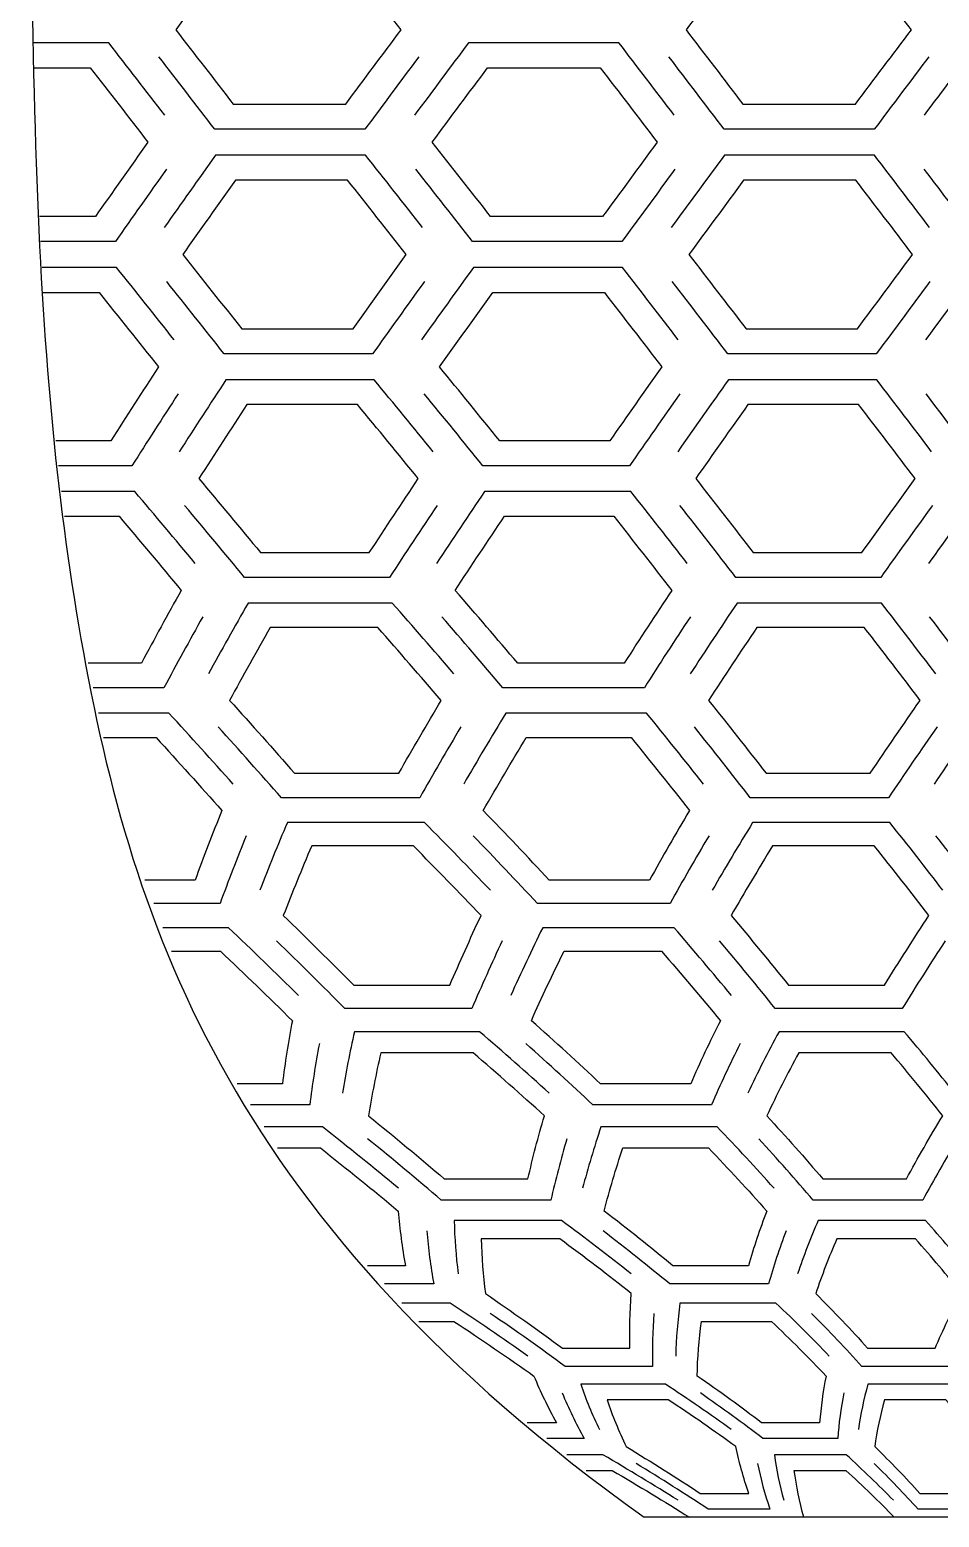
# Model space of a CAD drawing. Extents: x -15.8 to 22.7, y 5.7 to 11.5.
# Drawn here: x 14.211 to 16.046, y 5.681 to 8.679 of the extents above; entities that cross this region are included whole.
import ezdxf

# ---------------------------------------------------------------- set-up
doc = ezdxf.new("R2010")
doc.units = 0
doc.layers.add('DEFAULT', color=7, linetype='CONTINUOUS')

msp = doc.modelspace()

# ---------------------------------------------------------------- linework, layer by layer
at = {"layer": 'DEFAULT'}
msp.add_lwpolyline([(17.1036, 5.6805), (15.4509, 5.6805)], dxfattribs=at)
for points, knots in [([(14.2114, 9.8123), (14.2114, 8.6318), (14.2114, 8.0416), (14.3147, 7.4513), (14.418, 6.8611), (14.6245, 6.2708), (15.4509, 5.6805)], [0, 0, 0, 0, 1, 1, 1, 2, 2, 2, 2]), ([(14.5059, 8.6787), (14.5429, 8.7288), (14.58, 8.7788), (14.6171, 8.8289), (14.693, 8.8289), (14.7689, 8.8289), (14.8448, 8.8289), (14.8834, 8.7788), (14.9219, 8.7288), (14.9604, 8.6787), (14.9232, 8.6287), (14.886, 8.5786), (14.8488, 8.5286), (14.7732, 8.5286), (14.6975, 8.5286), (14.6219, 8.5286), (14.5833, 8.5786), (14.5446, 8.6287), (14.5059, 8.6787)], [0, 0, 0, 0, 1, 1, 1, 2, 2, 2, 3, 3, 3, 4, 4, 4, 5, 5, 5, 6, 6, 6, 6]), ([(15.5353, 8.6787), (15.5728, 8.7288), (15.6104, 8.7788), (15.648, 8.8289), (15.7239, 8.8289), (15.7998, 8.8289), (15.8756, 8.8289), (15.9138, 8.7788), (15.9518, 8.7288), (15.9898, 8.6787), (15.9521, 8.6287), (15.9144, 8.5786), (15.8768, 8.5286), (15.8011, 8.5286), (15.7255, 8.5286), (15.6498, 8.5286), (15.6117, 8.5786), (15.5735, 8.6287), (15.5353, 8.6787)], [0, 0, 0, 0, 1, 1, 1, 2, 2, 2, 3, 3, 3, 4, 4, 4, 5, 5, 5, 6, 6, 6, 6]), ([(14.4837, 8.5065), (14.4461, 8.5552), (14.4084, 8.6038), (14.3707, 8.6525), (14.3201, 8.6525), (14.2695, 8.6525), (14.219, 8.6525)], [0, 0, 0, 0, 1, 1, 1, 2, 2, 2, 2]), ([(15.2481, 8.6525), (15.1975, 8.6525), (15.147, 8.6525), (15.0964, 8.6525), (15.0601, 8.6038), (15.0239, 8.5552), (14.9877, 8.5065)], [0, 0, 0, 0, 1, 1, 1, 2, 2, 2, 2]), ([(15.5114, 8.5065), (15.4743, 8.5552), (15.4371, 8.6038), (15.3998, 8.6525), (15.3493, 8.6525), (15.2987, 8.6525), (15.2481, 8.6525)], [0, 0, 0, 0, 1, 1, 1, 2, 2, 2, 2]), ([(16.2773, 8.6525), (16.2267, 8.6525), (16.1761, 8.6525), (16.1255, 8.6525), (16.0888, 8.6038), (16.0521, 8.5552), (16.0154, 8.5065)], [0, 0, 0, 0, 1, 1, 1, 2, 2, 2, 2]), ([(14.9961, 8.6243), (14.9599, 8.5756), (14.9237, 8.5269), (14.8876, 8.4782), (14.7866, 8.4782), (14.6856, 8.4782), (14.5846, 8.4782), (14.5471, 8.5269), (14.5095, 8.5756), (14.4718, 8.6243)], [0, 0, 0, 0, 1, 1, 1, 2, 2, 2, 3, 3, 3, 3]), ([(16.025, 8.6243), (15.9883, 8.5756), (15.9516, 8.5269), (15.915, 8.4782), (15.814, 8.4782), (15.7131, 8.4782), (15.6121, 8.4782), (15.575, 8.5269), (15.5378, 8.5756), (15.5007, 8.6243)], [0, 0, 0, 0, 1, 1, 1, 2, 2, 2, 3, 3, 3, 3]), ([(14.22, 8.6022), (14.2578, 8.6022), (14.2957, 8.6022), (14.3335, 8.6022), (14.3723, 8.5521), (14.411, 8.5021), (14.4497, 8.452)], [0, 0, 0, 0, 1, 1, 1, 2, 2, 2, 2]), ([(15.0233, 8.452), (15.0605, 8.5021), (15.0977, 8.5521), (15.1351, 8.6022), (15.1729, 8.6022), (15.2107, 8.6022), (15.2486, 8.6022)], [0, 0, 0, 0, 1, 1, 1, 2, 2, 2, 2]), ([(15.2486, 8.6022), (15.2865, 8.6022), (15.3243, 8.6022), (15.3622, 8.6022), (15.4004, 8.5521), (15.4387, 8.5021), (15.4769, 8.452)], [0, 0, 0, 0, 1, 1, 1, 2, 2, 2, 2]), ([(14.4497, 8.452), (14.4142, 8.402), (14.3789, 8.3521), (14.3438, 8.3021), (14.3061, 8.3021), (14.2684, 8.3021), (14.2308, 8.3021)], [0, 0, 0, 0, 1, 1, 1, 2, 2, 2, 2]), ([(15.0039, 8.28), (14.9657, 8.3286), (14.9273, 8.3773), (14.8888, 8.4259), (14.788, 8.4259), (14.6871, 8.4259), (14.5862, 8.4259), (14.5516, 8.3773), (14.5171, 8.3286), (14.4827, 8.28)], [0, 0, 0, 0, 1, 1, 1, 2, 2, 2, 3, 3, 3, 3]), ([(15.254, 8.3021), (15.2164, 8.3021), (15.1787, 8.3021), (15.1411, 8.3021), (15.102, 8.3521), (15.0627, 8.402), (15.0233, 8.452)], [0, 0, 0, 0, 1, 1, 1, 2, 2, 2, 2]), ([(15.4769, 8.452), (15.4401, 8.402), (15.4035, 8.3521), (15.367, 8.3021), (15.3293, 8.3021), (15.2917, 8.3021), (15.254, 8.3021)], [0, 0, 0, 0, 1, 1, 1, 2, 2, 2, 2]), ([(16.0265, 8.28), (15.9896, 8.3286), (15.9525, 8.3773), (15.9153, 8.4259), (15.8145, 8.4259), (15.7136, 8.4259), (15.6127, 8.4259), (15.5768, 8.3773), (15.541, 8.3286), (15.5053, 8.28)], [0, 0, 0, 0, 1, 1, 1, 2, 2, 2, 3, 3, 3, 3]), ([(14.4871, 8.3976), (14.4526, 8.349), (14.4183, 8.3004), (14.3841, 8.2518), (14.3339, 8.2518), (14.2837, 8.2518), (14.2334, 8.2518)], [0, 0, 0, 0, 1, 1, 1, 2, 2, 2, 2]), ([(15.2553, 8.2518), (15.2051, 8.2518), (15.1549, 8.2518), (15.1047, 8.2518), (15.0667, 8.3004), (15.0285, 8.349), (14.9901, 8.3976)], [0, 0, 0, 0, 1, 1, 1, 2, 2, 2, 2]), ([(15.5129, 8.3976), (15.4771, 8.349), (15.4415, 8.3004), (15.406, 8.2518), (15.3558, 8.2518), (15.3056, 8.2518), (15.2553, 8.2518)], [0, 0, 0, 0, 1, 1, 1, 2, 2, 2, 2]), ([(16.2773, 8.2518), (16.227, 8.2518), (16.1768, 8.2518), (16.1266, 8.2518), (16.0898, 8.3004), (16.0529, 8.349), (16.0159, 8.3976)], [0, 0, 0, 0, 1, 1, 1, 2, 2, 2, 2]), ([(14.52, 8.2256), (14.5553, 8.2756), (14.5907, 8.3256), (14.6263, 8.3756), (14.7018, 8.3756), (14.7772, 8.3756), (14.8527, 8.3756), (14.8922, 8.3256), (14.9316, 8.2756), (14.9709, 8.2256), (14.935, 8.1756), (14.8993, 8.1257), (14.8636, 8.0757), (14.7888, 8.0757), (14.7139, 8.0757), (14.6391, 8.0757), (14.5995, 8.1257), (14.5598, 8.1756), (14.52, 8.2256)], [0, 0, 0, 0, 1, 1, 1, 2, 2, 2, 3, 3, 3, 4, 4, 4, 5, 5, 5, 6, 6, 6, 6]), ([(15.5412, 8.2256), (15.5778, 8.2756), (15.6146, 8.3256), (15.6515, 8.3756), (15.7269, 8.3756), (15.8024, 8.3756), (15.8778, 8.3756), (15.9161, 8.3256), (15.9542, 8.2756), (15.9921, 8.2256), (15.9549, 8.1756), (15.9178, 8.1257), (15.8809, 8.0757), (15.8061, 8.0757), (15.7312, 8.0757), (15.6563, 8.0757), (15.6181, 8.1257), (15.5797, 8.1756), (15.5412, 8.2256)], [0, 0, 0, 0, 1, 1, 1, 2, 2, 2, 3, 3, 3, 4, 4, 4, 5, 5, 5, 6, 6, 6, 6]), ([(14.5029, 8.0536), (14.4643, 8.1022), (14.4256, 8.1509), (14.3867, 8.1995), (14.3365, 8.1995), (14.2863, 8.1995), (14.2362, 8.1995)], [0, 0, 0, 0, 1, 1, 1, 2, 2, 2, 2]), ([(15.2567, 8.1995), (15.2066, 8.1995), (15.1564, 8.1995), (15.1063, 8.1995), (15.0712, 8.1509), (15.0363, 8.1022), (15.0015, 8.0536)], [0, 0, 0, 0, 1, 1, 1, 2, 2, 2, 2]), ([(15.5196, 8.0536), (15.4823, 8.1022), (15.4448, 8.1509), (15.4072, 8.1995), (15.357, 8.1995), (15.3069, 8.1995), (15.2567, 8.1995)], [0, 0, 0, 0, 1, 1, 1, 2, 2, 2, 2]), ([(16.2773, 8.1995), (16.2271, 8.1995), (16.177, 8.1995), (16.1268, 8.1995), (16.0905, 8.1509), (16.0543, 8.1022), (16.0182, 8.0536)], [0, 0, 0, 0, 1, 1, 1, 2, 2, 2, 2]), ([(15.0074, 8.1713), (14.9725, 8.1226), (14.9377, 8.074), (14.9031, 8.0254), (14.8033, 8.0254), (14.7034, 8.0254), (14.6036, 8.0254), (14.5651, 8.074), (14.5265, 8.1226), (14.4877, 8.1713)], [0, 0, 0, 0, 1, 1, 1, 2, 2, 2, 3, 3, 3, 3]), ([(16.0272, 8.1713), (15.991, 8.1226), (15.955, 8.074), (15.9191, 8.0254), (15.8192, 8.0254), (15.7194, 8.0254), (15.6195, 8.0254), (15.5823, 8.074), (15.545, 8.1226), (15.5075, 8.1713)], [0, 0, 0, 0, 1, 1, 1, 2, 2, 2, 3, 3, 3, 3]), ([(14.2388, 8.1492), (14.2764, 8.1492), (14.3139, 8.1492), (14.3514, 8.1492), (14.3914, 8.0992), (14.4312, 8.0492), (14.4709, 7.9992)], [0, 0, 0, 0, 1, 1, 1, 2, 2, 2, 2]), ([(15.0378, 7.9992), (15.0736, 8.0492), (15.1095, 8.0992), (15.1455, 8.1492), (15.183, 8.1492), (15.2206, 8.1492), (15.258, 8.1492)], [0, 0, 0, 0, 1, 1, 1, 2, 2, 2, 2]), ([(15.258, 8.1492), (15.2956, 8.1492), (15.3331, 8.1492), (15.3706, 8.1492), (15.4092, 8.0992), (15.4478, 8.0492), (15.4862, 7.9992)], [0, 0, 0, 0, 1, 1, 1, 2, 2, 2, 2]), ([(14.4709, 7.9992), (14.4386, 7.9495), (14.4067, 7.8998), (14.375, 7.8501), (14.338, 7.8501), (14.3009, 7.8501), (14.2639, 7.8501)], [0, 0, 0, 0, 1, 1, 1, 2, 2, 2, 2]), ([(15.2706, 7.8501), (15.2335, 7.8501), (15.1965, 7.8501), (15.1594, 7.8501), (15.1192, 7.8998), (15.0787, 7.9495), (15.0378, 7.9992)], [0, 0, 0, 0, 1, 1, 1, 2, 2, 2, 2]), ([(15.4862, 7.9992), (15.451, 7.9495), (15.4162, 7.8998), (15.3817, 7.8501), (15.3447, 7.8501), (15.3076, 7.8501), (15.2706, 7.8501)], [0, 0, 0, 0, 1, 1, 1, 2, 2, 2, 2]), ([(15.0253, 7.8281), (14.9859, 7.8765), (14.9461, 7.9249), (14.9061, 7.9732), (14.8064, 7.9732), (14.7068, 7.9732), (14.6072, 7.9732), (14.5755, 7.9249), (14.5441, 7.8765), (14.5129, 7.8281)], [0, 0, 0, 0, 1, 1, 1, 2, 2, 2, 3, 3, 3, 3]), ([(16.0307, 7.8281), (15.9941, 7.8765), (15.9571, 7.9249), (15.9198, 7.9732), (15.8202, 7.9732), (15.7206, 7.9732), (15.6209, 7.9732), (15.5864, 7.9249), (15.5522, 7.8765), (15.5184, 7.8281)], [0, 0, 0, 0, 1, 1, 1, 2, 2, 2, 3, 3, 3, 3]), ([(14.5109, 7.9451), (14.4795, 7.8968), (14.4484, 7.8484), (14.4176, 7.8), (14.3683, 7.8), (14.319, 7.8), (14.2696, 7.8)], [0, 0, 0, 0, 1, 1, 1, 2, 2, 2, 2]), ([(14.5525, 7.774), (14.5845, 7.8238), (14.6167, 7.8735), (14.6493, 7.9232), (14.7237, 7.9232), (14.7981, 7.9232), (14.8725, 7.9232), (14.9137, 7.8735), (14.9545, 7.8238), (14.9951, 7.774), (14.9619, 7.7243), (14.929, 7.6746), (14.8964, 7.6249), (14.8232, 7.6249), (14.7501, 7.6249), (14.6769, 7.6249), (14.6358, 7.6746), (14.5943, 7.7243), (14.5525, 7.774)], [0, 0, 0, 0, 1, 1, 1, 2, 2, 2, 3, 3, 3, 4, 4, 4, 5, 5, 5, 6, 6, 6, 6]), ([(15.2735, 7.8), (15.2241, 7.8), (15.1748, 7.8), (15.1255, 7.8), (15.0863, 7.8484), (15.0469, 7.8968), (15.0072, 7.9451)], [0, 0, 0, 0, 1, 1, 1, 2, 2, 2, 2]), ([(15.523, 7.9451), (15.4889, 7.8968), (15.455, 7.8484), (15.4214, 7.8), (15.3721, 7.8), (15.3228, 7.8), (15.2735, 7.8)], [0, 0, 0, 0, 1, 1, 1, 2, 2, 2, 2]), ([(15.5548, 7.774), (15.5896, 7.8238), (15.6248, 7.8735), (15.6602, 7.9232), (15.7346, 7.9232), (15.809, 7.9232), (15.8834, 7.9232), (15.9217, 7.8735), (15.9597, 7.8238), (15.9974, 7.774), (15.9613, 7.7243), (15.9256, 7.6746), (15.8901, 7.6249), (15.8169, 7.6249), (15.7438, 7.6249), (15.6707, 7.6249), (15.6324, 7.6746), (15.5938, 7.7243), (15.5548, 7.774)], [0, 0, 0, 0, 1, 1, 1, 2, 2, 2, 3, 3, 3, 4, 4, 4, 5, 5, 5, 6, 6, 6, 6]), ([(16.2773, 7.8), (16.2279, 7.8), (16.1786, 7.8), (16.1293, 7.8), (16.0929, 7.8484), (16.0563, 7.8968), (16.0194, 7.9451)], [0, 0, 0, 0, 1, 1, 1, 2, 2, 2, 2]), ([(14.5452, 7.6029), (14.5048, 7.6513), (14.4642, 7.6997), (14.4232, 7.748), (14.374, 7.748), (14.3248, 7.748), (14.2756, 7.748)], [0, 0, 0, 0, 1, 1, 1, 2, 2, 2, 2]), ([(15.2764, 7.748), (15.2273, 7.748), (15.1781, 7.748), (15.1289, 7.748), (15.0963, 7.6997), (15.0639, 7.6513), (15.0319, 7.6029)], [0, 0, 0, 0, 1, 1, 1, 2, 2, 2, 2]), ([(15.5377, 7.6029), (15.5001, 7.6513), (15.4622, 7.6997), (15.424, 7.748), (15.3748, 7.748), (15.3256, 7.748), (15.2764, 7.748)], [0, 0, 0, 0, 1, 1, 1, 2, 2, 2, 2]), ([(16.2773, 7.748), (16.2281, 7.748), (16.1789, 7.748), (16.1297, 7.748), (16.0943, 7.6997), (16.0592, 7.6513), (16.0244, 7.6029)], [0, 0, 0, 0, 1, 1, 1, 2, 2, 2, 2]), ([(15.0331, 7.7199), (15.0008, 7.6716), (14.9688, 7.6232), (14.9371, 7.5748), (14.8397, 7.5748), (14.7423, 7.5748), (14.6449, 7.5748), (14.6048, 7.6232), (14.5645, 7.6716), (14.5239, 7.7199)], [0, 0, 0, 0, 1, 1, 1, 2, 2, 2, 3, 3, 3, 3]), ([(16.0323, 7.7199), (15.9972, 7.6716), (15.9624, 7.6232), (15.9279, 7.5748), (15.8305, 7.5748), (15.7331, 7.5748), (15.6358, 7.5748), (15.5985, 7.6232), (15.5609, 7.6716), (15.523, 7.7199)], [0, 0, 0, 0, 1, 1, 1, 2, 2, 2, 3, 3, 3, 3]), ([(14.2814, 7.698), (14.3181, 7.698), (14.3548, 7.698), (14.3915, 7.698), (14.4337, 7.6483), (14.4755, 7.5986), (14.517, 7.5488)], [0, 0, 0, 0, 1, 1, 1, 2, 2, 2, 2]), ([(15.0695, 7.5488), (15.1024, 7.5986), (15.1356, 7.6483), (15.1691, 7.698), (15.2059, 7.698), (15.2426, 7.698), (15.2793, 7.698)], [0, 0, 0, 0, 1, 1, 1, 2, 2, 2, 2]), ([(15.2793, 7.698), (15.316, 7.698), (15.3528, 7.698), (15.3895, 7.698), (15.4288, 7.6483), (15.4677, 7.5986), (15.5063, 7.5488)], [0, 0, 0, 0, 1, 1, 1, 2, 2, 2, 2]), ([(14.517, 7.5488), (14.4896, 7.4999), (14.4629, 7.4509), (14.4367, 7.4019), (14.4008, 7.4019), (14.365, 7.4019), (14.3291, 7.4019)], [0, 0, 0, 0, 1, 1, 1, 2, 2, 2, 2]), ([(15.3032, 7.4019), (15.2673, 7.4019), (15.2315, 7.4019), (15.1957, 7.4019), (15.1542, 7.4509), (15.1121, 7.4999), (15.0695, 7.5488)], [0, 0, 0, 0, 1, 1, 1, 2, 2, 2, 2]), ([(15.5063, 7.5488), (15.4739, 7.4999), (15.442, 7.4509), (15.4107, 7.4019), (15.3749, 7.4019), (15.339, 7.4019), (15.3032, 7.4019)], [0, 0, 0, 0, 1, 1, 1, 2, 2, 2, 2]), ([(14.5603, 7.4956), (14.5338, 7.4479), (14.5077, 7.4003), (14.4822, 7.3526), (14.4346, 7.3526), (14.387, 7.3526), (14.3394, 7.3526)], [0, 0, 0, 0, 1, 1, 1, 2, 2, 2, 2]), ([(15.0672, 7.3803), (15.0262, 7.4279), (14.9847, 7.4756), (14.9427, 7.5232), (14.8457, 7.5232), (14.7487, 7.5232), (14.6518, 7.5232), (14.6246, 7.4756), (14.598, 7.4279), (14.5719, 7.3803)], [0, 0, 0, 0, 1, 1, 1, 2, 2, 2, 3, 3, 3, 3]), ([(15.3083, 7.3526), (15.2607, 7.3526), (15.2131, 7.3526), (15.1655, 7.3526), (15.1251, 7.4003), (15.0842, 7.4479), (15.0428, 7.4956)], [0, 0, 0, 0, 1, 1, 1, 2, 2, 2, 2]), ([(15.5441, 7.4956), (15.5126, 7.4479), (15.4816, 7.4003), (15.4512, 7.3526), (15.4036, 7.3526), (15.3559, 7.3526), (15.3083, 7.3526)], [0, 0, 0, 0, 1, 1, 1, 2, 2, 2, 2]), ([(16.039, 7.3803), (16.003, 7.4279), (15.9664, 7.4756), (15.9294, 7.5232), (15.8324, 7.5232), (15.7354, 7.5232), (15.6385, 7.5232), (15.6063, 7.4756), (15.5748, 7.4279), (15.5437, 7.3803)], [0, 0, 0, 0, 1, 1, 1, 2, 2, 2, 3, 3, 3, 3]), ([(16.2773, 7.3526), (16.2296, 7.3526), (16.182, 7.3526), (16.1344, 7.3526), (16.099, 7.4003), (16.0631, 7.4479), (16.0266, 7.4956)], [0, 0, 0, 0, 1, 1, 1, 2, 2, 2, 2]), ([(14.6145, 7.327), (14.6413, 7.376), (14.6686, 7.425), (14.6965, 7.4739), (14.7688, 7.4739), (14.841, 7.4739), (14.9133, 7.4739), (14.9565, 7.425), (14.9991, 7.376), (15.0412, 7.327), (15.0122, 7.278), (14.9837, 7.229), (14.9558, 7.1801), (14.8858, 7.1801), (14.8158, 7.1801), (14.7458, 7.1801), (14.7026, 7.229), (14.6589, 7.278), (14.6145, 7.327)], [0, 0, 0, 0, 1, 1, 1, 2, 2, 2, 3, 3, 3, 4, 4, 4, 5, 5, 5, 6, 6, 6, 6]), ([(15.5808, 7.327), (15.6127, 7.376), (15.6451, 7.425), (15.6781, 7.4739), (15.7504, 7.4739), (15.8226, 7.4739), (15.8948, 7.4739), (15.9329, 7.425), (15.9705, 7.376), (16.0075, 7.327), (15.9733, 7.278), (15.9398, 7.229), (15.9068, 7.1801), (15.8368, 7.1801), (15.7668, 7.1801), (15.6968, 7.1801), (15.6587, 7.229), (15.62, 7.278), (15.5808, 7.327)], [0, 0, 0, 0, 1, 1, 1, 2, 2, 2, 3, 3, 3, 4, 4, 4, 5, 5, 5, 6, 6, 6, 6]), ([(14.6216, 7.1584), (14.579, 7.2061), (14.5358, 7.2537), (14.4921, 7.3014), (14.4448, 7.3014), (14.3974, 7.3014), (14.3501, 7.3014)], [0, 0, 0, 0, 1, 1, 1, 2, 2, 2, 2]), ([(15.3137, 7.3014), (15.2663, 7.3014), (15.219, 7.3014), (15.1716, 7.3014), (15.1428, 7.2537), (15.1145, 7.2061), (15.0868, 7.1584)], [0, 0, 0, 0, 1, 1, 1, 2, 2, 2, 2]), ([(15.5703, 7.1584), (15.5326, 7.2061), (15.4945, 7.2537), (15.4557, 7.3014), (15.4084, 7.3014), (15.361, 7.3014), (15.3137, 7.3014)], [0, 0, 0, 0, 1, 1, 1, 2, 2, 2, 2]), ([(16.2773, 7.3014), (16.2299, 7.3014), (16.1825, 7.3014), (16.1352, 7.3014), (16.1014, 7.2537), (16.0682, 7.2061), (16.0355, 7.1584)], [0, 0, 0, 0, 1, 1, 1, 2, 2, 2, 2]), ([(15.081, 7.2737), (15.0528, 7.2261), (15.0251, 7.1784), (14.998, 7.1308), (14.905, 7.1308), (14.8121, 7.1308), (14.7191, 7.1308), (14.6771, 7.1784), (14.6345, 7.2261), (14.5914, 7.2737)], [0, 0, 0, 0, 1, 1, 1, 2, 2, 2, 3, 3, 3, 3]), ([(16.0417, 7.2737), (16.0085, 7.2261), (15.9759, 7.1784), (15.9438, 7.1308), (15.8508, 7.1308), (15.7579, 7.1308), (15.6649, 7.1308), (15.6278, 7.1784), (15.5902, 7.2261), (15.5521, 7.2737)], [0, 0, 0, 0, 1, 1, 1, 2, 2, 2, 3, 3, 3, 3]), ([(14.3603, 7.2521), (14.3956, 7.2521), (14.4309, 7.2521), (14.4661, 7.2521), (14.5111, 7.2031), (14.5554, 7.1541), (14.5992, 7.1051)], [0, 0, 0, 0, 1, 1, 1, 2, 2, 2, 2]), ([(15.1259, 7.1051), (15.1544, 7.1541), (15.1834, 7.2031), (15.213, 7.2521), (15.2483, 7.2521), (15.2835, 7.2521), (15.3188, 7.2521)], [0, 0, 0, 0, 1, 1, 1, 2, 2, 2, 2]), ([(15.3188, 7.2521), (15.3541, 7.2521), (15.3893, 7.2521), (15.4246, 7.2521), (15.4644, 7.2031), (15.5037, 7.1541), (15.5423, 7.1051)], [0, 0, 0, 0, 1, 1, 1, 2, 2, 2, 2]), ([(14.5992, 7.1051), (14.5801, 7.0584), (14.5621, 7.0116), (14.545, 6.9648), (14.5112, 6.9648), (14.4775, 6.9648), (14.4438, 6.9648)], [0, 0, 0, 0, 1, 1, 1, 2, 2, 2, 2]), ([(15.1406, 6.9442), (15.0972, 6.9897), (15.053, 7.0352), (15.0078, 7.0807), (14.9155, 7.0807), (14.8233, 7.0807), (14.7311, 7.0807), (14.7116, 7.0352), (14.693, 6.9897), (14.6754, 6.9442)], [0, 0, 0, 0, 1, 1, 1, 2, 2, 2, 3, 3, 3, 3]), ([(15.3605, 6.9648), (15.3268, 6.9648), (15.2931, 6.9648), (15.2593, 6.9648), (15.2158, 7.0116), (15.1713, 7.0584), (15.1259, 7.1051)], [0, 0, 0, 0, 1, 1, 1, 2, 2, 2, 2]), ([(15.5423, 7.1051), (15.5145, 7.0584), (15.4876, 7.0116), (15.4617, 6.9648), (15.428, 6.9648), (15.3942, 6.9648), (15.3605, 6.9648)], [0, 0, 0, 0, 1, 1, 1, 2, 2, 2, 2]), ([(16.0534, 6.9442), (16.0186, 6.9897), (15.983, 7.0352), (15.9463, 7.0807), (15.8541, 7.0807), (15.7619, 7.0807), (15.6696, 7.0807), (15.6416, 7.0352), (15.6144, 6.9897), (15.5882, 6.9442)], [0, 0, 0, 0, 1, 1, 1, 2, 2, 2, 3, 3, 3, 3]), ([(14.648, 7.0543), (14.6295, 7.0087), (14.612, 6.9632), (14.5953, 6.9177), (14.5507, 6.9177), (14.5061, 6.9177), (14.4615, 6.9177)], [0, 0, 0, 0, 1, 1, 1, 2, 2, 2, 2]), ([(15.3694, 6.9177), (15.3248, 6.9177), (15.2801, 6.9177), (15.2355, 6.9177), (15.1932, 6.9632), (15.15, 7.0087), (15.1058, 7.0543)], [0, 0, 0, 0, 1, 1, 1, 2, 2, 2, 2]), ([(15.5816, 7.0543), (15.5545, 7.0087), (15.5284, 6.9632), (15.5032, 6.9177), (15.4586, 6.9177), (15.414, 6.9177), (15.3694, 6.9177)], [0, 0, 0, 0, 1, 1, 1, 2, 2, 2, 2]), ([(16.2773, 6.9177), (16.2326, 6.9177), (16.188, 6.9177), (16.1434, 6.9177), (16.1096, 6.9632), (16.075, 7.0087), (16.0394, 7.0543)], [0, 0, 0, 0, 1, 1, 1, 2, 2, 2, 2]), ([(14.7229, 6.8933), (14.741, 6.94), (14.7601, 6.9868), (14.7801, 7.0336), (14.8485, 7.0336), (14.9169, 7.0336), (14.9853, 7.0336), (15.0318, 6.9868), (15.0773, 6.94), (15.1218, 6.8933), (15.0998, 6.8465), (15.0788, 6.7997), (15.0587, 6.7529), (14.9942, 6.7529), (14.9297, 6.7529), (14.8651, 6.7529), (14.8187, 6.7997), (14.7713, 6.8465), (14.7229, 6.8933)], [0, 0, 0, 0, 1, 1, 1, 2, 2, 2, 3, 3, 3, 4, 4, 4, 5, 5, 5, 6, 6, 6, 6]), ([(15.6262, 6.8933), (15.6531, 6.94), (15.6809, 6.9868), (15.7098, 7.0336), (15.7782, 7.0336), (15.8466, 7.0336), (15.915, 7.0336), (15.9527, 6.9868), (15.9894, 6.94), (16.0251, 6.8933), (15.9943, 6.8465), (15.9645, 6.7997), (15.9356, 6.7529), (15.8711, 6.7529), (15.8065, 6.7529), (15.742, 6.7529), (15.7044, 6.7997), (15.6658, 6.8465), (15.6262, 6.8933)], [0, 0, 0, 0, 1, 1, 1, 2, 2, 2, 3, 3, 3, 4, 4, 4, 5, 5, 5, 6, 6, 6, 6]), ([(14.7537, 6.7323), (14.7075, 6.7778), (14.6604, 6.8233), (14.6124, 6.8688), (14.5682, 6.8688), (14.5241, 6.8688), (14.4799, 6.8688)], [0, 0, 0, 0, 1, 1, 1, 2, 2, 2, 2]), ([(15.3786, 6.8688), (15.3344, 6.8688), (15.2903, 6.8688), (15.2461, 6.8688), (15.2237, 6.8233), (15.2023, 6.7778), (15.1818, 6.7323)], [0, 0, 0, 0, 1, 1, 1, 2, 2, 2, 2]), ([(15.6267, 6.7323), (15.5891, 6.7778), (15.5505, 6.8233), (15.5111, 6.8688), (15.4669, 6.8688), (15.4227, 6.8688), (15.3786, 6.8688)], [0, 0, 0, 0, 1, 1, 1, 2, 2, 2, 2]), ([(15.1644, 6.8424), (15.1431, 6.7969), (15.1227, 6.7514), (15.1032, 6.7058), (15.0179, 6.7058), (14.9326, 6.7058), (14.8473, 6.7058), (14.8021, 6.7514), (14.756, 6.7969), (14.709, 6.8424)], [0, 0, 0, 0, 1, 1, 1, 2, 2, 2, 3, 3, 3, 3]), ([(16.0581, 6.8424), (16.0282, 6.7969), (15.9993, 6.7514), (15.9712, 6.7058), (15.8859, 6.7058), (15.8006, 6.7058), (15.7153, 6.7058), (15.6787, 6.7514), (15.6411, 6.7969), (15.6027, 6.8424)], [0, 0, 0, 0, 1, 1, 1, 2, 2, 2, 3, 3, 3, 3]), ([(14.4976, 6.8217), (14.5304, 6.8217), (14.5631, 6.8217), (14.5959, 6.8217), (14.6452, 6.7749), (14.6936, 6.7282), (14.7411, 6.6814)], [0, 0, 0, 0, 1, 1, 1, 2, 2, 2, 2]), ([(15.2232, 6.6814), (15.2442, 6.7282), (15.2662, 6.7749), (15.2892, 6.8217), (15.3219, 6.8217), (15.3547, 6.8217), (15.3874, 6.8217)], [0, 0, 0, 0, 1, 1, 1, 2, 2, 2, 2]), ([(15.3874, 6.8217), (15.4202, 6.8217), (15.4529, 6.8217), (15.4857, 6.8217), (15.5262, 6.7749), (15.5659, 6.7282), (15.6045, 6.6814)], [0, 0, 0, 0, 1, 1, 1, 2, 2, 2, 2]), ([(14.7411, 6.6814), (14.7329, 6.639), (14.7262, 6.5967), (14.721, 6.5543), (14.6907, 6.5543), (14.6603, 6.5543), (14.6301, 6.5543)], [0, 0, 0, 0, 1, 1, 1, 2, 2, 2, 2]), ([(15.259, 6.5356), (15.2137, 6.5769), (15.1669, 6.618), (15.1188, 6.6592), (15.0346, 6.6592), (14.9505, 6.6592), (14.8663, 6.6592), (14.8569, 6.618), (14.8489, 6.5769), (14.8423, 6.5356)], [0, 0, 0, 0, 1, 1, 1, 2, 2, 2, 3, 3, 3, 3]), ([(15.4537, 6.5543), (15.4233, 6.5543), (15.393, 6.5543), (15.3627, 6.5543), (15.3177, 6.5967), (15.2712, 6.639), (15.2232, 6.6814)], [0, 0, 0, 0, 1, 1, 1, 2, 2, 2, 2]), ([(15.6045, 6.6814), (15.583, 6.639), (15.5631, 6.5967), (15.5446, 6.5543), (15.5143, 6.5543), (15.484, 6.5543), (15.4537, 6.5543)], [0, 0, 0, 0, 1, 1, 1, 2, 2, 2, 2]), ([(16.0768, 6.5356), (16.0443, 6.5769), (16.0105, 6.618), (15.9753, 6.6592), (15.8911, 6.6592), (15.8069, 6.6592), (15.7228, 6.6592), (15.7005, 6.618), (15.6795, 6.5769), (15.66, 6.5356)], [0, 0, 0, 0, 1, 1, 1, 2, 2, 2, 3, 3, 3, 3]), ([(14.7956, 6.6353), (14.7878, 6.5941), (14.7813, 6.5529), (14.7762, 6.5117), (14.7364, 6.5117), (14.6966, 6.5117), (14.6567, 6.5117)], [0, 0, 0, 0, 1, 1, 1, 2, 2, 2, 2]), ([(15.467, 6.5117), (15.4272, 6.5117), (15.3874, 6.5117), (15.3475, 6.5117), (15.3037, 6.5529), (15.2585, 6.5941), (15.212, 6.6353)], [0, 0, 0, 0, 1, 1, 1, 2, 2, 2, 2]), ([(15.6446, 6.6353), (15.6238, 6.5941), (15.6045, 6.5529), (15.5865, 6.5117), (15.5466, 6.5117), (15.5068, 6.5117), (15.467, 6.5117)], [0, 0, 0, 0, 1, 1, 1, 2, 2, 2, 2]), ([(14.8949, 6.4896), (14.9017, 6.5319), (14.9098, 6.5743), (14.9195, 6.6166), (14.9816, 6.6166), (15.0436, 6.6166), (15.1057, 6.6166), (15.1551, 6.5743), (15.2031, 6.5319), (15.2496, 6.4896), (15.237, 6.4472), (15.2259, 6.4049), (15.2163, 6.3625), (15.1601, 6.3625), (15.1039, 6.3625), (15.0477, 6.3625), (14.9982, 6.4049), (14.9473, 6.4472), (14.8949, 6.4896)], [0, 0, 0, 0, 1, 1, 1, 2, 2, 2, 3, 3, 3, 4, 4, 4, 5, 5, 5, 6, 6, 6, 6]), ([(15.6982, 6.4896), (15.7182, 6.5319), (15.7397, 6.5743), (15.7626, 6.6166), (15.8247, 6.6166), (15.8867, 6.6166), (15.9488, 6.6166), (15.985, 6.5743), (16.0197, 6.5319), (16.053, 6.4896), (16.0271, 6.4472), (16.0027, 6.4049), (15.9798, 6.3625), (15.9236, 6.3625), (15.8674, 6.3625), (15.8112, 6.3625), (15.775, 6.4049), (15.7374, 6.4472), (15.6982, 6.4896)], [0, 0, 0, 0, 1, 1, 1, 2, 2, 2, 3, 3, 3, 4, 4, 4, 5, 5, 5, 6, 6, 6, 6]), ([(14.955, 6.3438), (14.9054, 6.385), (14.8543, 6.4262), (14.8019, 6.4674), (14.7628, 6.4674), (14.7236, 6.4674), (14.6845, 6.4674)], [0, 0, 0, 0, 1, 1, 1, 2, 2, 2, 2]), ([(15.4809, 6.4674), (15.4417, 6.4674), (15.4026, 6.4674), (15.3635, 6.4674), (15.3498, 6.4262), (15.3375, 6.385), (15.3265, 6.3438)], [0, 0, 0, 0, 1, 1, 1, 2, 2, 2, 2]), ([(15.7127, 6.3438), (15.6759, 6.385), (15.6378, 6.4262), (15.5983, 6.4674), (15.5591, 6.4674), (15.52, 6.4674), (15.4809, 6.4674)], [0, 0, 0, 0, 1, 1, 1, 2, 2, 2, 2]), ([(14.7112, 6.4248), (14.74, 6.4248), (14.7688, 6.4248), (14.7976, 6.4248), (14.8515, 6.3825), (14.9039, 6.3401), (14.9549, 6.2978)], [0, 0, 0, 0, 1, 1, 1, 2, 2, 2, 2]), ([(15.2949, 6.4435), (15.2828, 6.4023), (15.272, 6.3611), (15.2626, 6.3199), (15.1889, 6.3199), (15.1152, 6.3199), (15.0414, 6.3199), (14.9933, 6.3611), (14.9438, 6.4023), (14.8929, 6.4435)], [0, 0, 0, 0, 1, 1, 1, 2, 2, 2, 3, 3, 3, 3]), ([(15.3699, 6.2978), (15.3811, 6.3401), (15.3937, 6.3825), (15.4078, 6.4248), (15.4366, 6.4248), (15.4654, 6.4248), (15.4942, 6.4248)], [0, 0, 0, 0, 1, 1, 1, 2, 2, 2, 2]), ([(15.4942, 6.4248), (15.523, 6.4248), (15.5519, 6.4248), (15.5807, 6.4248), (15.6213, 6.3825), (15.6604, 6.3401), (15.6981, 6.2978)], [0, 0, 0, 0, 1, 1, 1, 2, 2, 2, 2]), ([(16.0838, 6.4435), (16.0588, 6.4023), (16.0351, 6.3611), (16.0128, 6.3199), (15.939, 6.3199), (15.8653, 6.3199), (15.7916, 6.3199), (15.7564, 6.3611), (15.7198, 6.4023), (15.6818, 6.4435)], [0, 0, 0, 0, 1, 1, 1, 2, 2, 2, 3, 3, 3, 3]), ([(14.9549, 6.2978), (14.9578, 6.2611), (14.9625, 6.2243), (14.9691, 6.1876), (14.9436, 6.1876), (14.9181, 6.1876), (14.8926, 6.1876)], [0, 0, 0, 0, 1, 1, 1, 2, 2, 2, 2]), ([(15.5849, 6.1876), (15.5595, 6.1876), (15.534, 6.1876), (15.5085, 6.1876), (15.4642, 6.2243), (15.418, 6.2611), (15.3699, 6.2978)], [0, 0, 0, 0, 1, 1, 1, 2, 2, 2, 2]), ([(15.6981, 6.2978), (15.684, 6.2611), (15.6718, 6.2243), (15.6614, 6.1876), (15.6359, 6.1876), (15.6104, 6.1876), (15.5849, 6.1876)], [0, 0, 0, 0, 1, 1, 1, 2, 2, 2, 2]), ([(15.4245, 6.1714), (15.3795, 6.2071), (15.3326, 6.2429), (15.284, 6.2786), (15.2118, 6.2786), (15.1396, 6.2786), (15.0675, 6.2786), (15.0684, 6.2429), (15.0711, 6.2071), (15.0755, 6.1714)], [0, 0, 0, 0, 1, 1, 1, 2, 2, 2, 3, 3, 3, 3]), ([(16.1093, 6.1714), (16.0808, 6.2071), (16.0505, 6.2429), (16.0183, 6.2786), (15.9462, 6.2786), (15.874, 6.2786), (15.8018, 6.2786), (15.7862, 6.2429), (15.7724, 6.2071), (15.7603, 6.1714)], [0, 0, 0, 0, 1, 1, 1, 2, 2, 2, 3, 3, 3, 3]), ([(15.0124, 6.2578), (15.0153, 6.2221), (15.0199, 6.1864), (15.0263, 6.1507), (14.9932, 6.1507), (14.96, 6.1507), (14.9268, 6.1507)], [0, 0, 0, 0, 1, 1, 1, 2, 2, 2, 2]), ([(15.1306, 6.1315), (15.1259, 6.1682), (15.1231, 6.2049), (15.1222, 6.2416), (15.175, 6.2416), (15.2277, 6.2416), (15.2805, 6.2416), (15.3305, 6.2049), (15.3786, 6.1682), (15.4249, 6.1315), (15.422, 6.0948), (15.4211, 6.0581), (15.4221, 6.0213), (15.3767, 6.0213), (15.3314, 6.0213), (15.2862, 6.0213), (15.2362, 6.0581), (15.1843, 6.0948), (15.1306, 6.1315)], [0, 0, 0, 0, 1, 1, 1, 2, 2, 2, 3, 3, 3, 4, 4, 4, 5, 5, 5, 6, 6, 6, 6]), ([(15.602, 6.1507), (15.5688, 6.1507), (15.5357, 6.1507), (15.5025, 6.1507), (15.4594, 6.1864), (15.4145, 6.2221), (15.3678, 6.2578)], [0, 0, 0, 0, 1, 1, 1, 2, 2, 2, 2]), ([(15.7372, 6.2578), (15.7235, 6.2221), (15.7117, 6.1864), (15.7016, 6.1507), (15.6684, 6.1507), (15.6352, 6.1507), (15.602, 6.1507)], [0, 0, 0, 0, 1, 1, 1, 2, 2, 2, 2]), ([(15.797, 6.1315), (15.8092, 6.1682), (15.8234, 6.2049), (15.8394, 6.2416), (15.8922, 6.2416), (15.945, 6.2416), (15.9978, 6.2416), (16.0308, 6.2049), (16.0619, 6.1682), (16.0912, 6.1315), (16.0714, 6.0948), (16.0535, 6.0581), (16.0375, 6.0213), (15.9922, 6.0213), (15.9469, 6.0213), (15.9016, 6.0213), (15.8686, 6.0581), (15.8337, 6.0948), (15.797, 6.1315)], [0, 0, 0, 0, 1, 1, 1, 2, 2, 2, 3, 3, 3, 4, 4, 4, 5, 5, 5, 6, 6, 6, 6]), ([(15.2163, 6.0051), (15.1657, 6.0409), (15.1133, 6.0766), (15.0592, 6.1123), (15.0269, 6.1123), (14.9946, 6.1123), (14.9623, 6.1123)], [0, 0, 0, 0, 1, 1, 1, 2, 2, 2, 2]), ([(15.4705, 6.0915), (15.4679, 6.0558), (15.467, 6.0201), (15.4679, 5.9844), (15.4091, 5.9844), (15.3503, 5.9844), (15.2915, 5.9844), (15.2429, 6.0201), (15.1925, 6.0558), (15.1403, 6.0915)], [0, 0, 0, 0, 1, 1, 1, 2, 2, 2, 3, 3, 3, 3]), ([(15.6198, 6.1123), (15.5875, 6.1123), (15.5552, 6.1123), (15.5229, 6.1123), (15.5183, 6.0766), (15.5154, 6.0409), (15.5144, 6.0051)], [0, 0, 0, 0, 1, 1, 1, 2, 2, 2, 2]), ([(15.8242, 6.0051), (15.7902, 6.0409), (15.7543, 6.0766), (15.7167, 6.1123), (15.6844, 6.1123), (15.6521, 6.1123), (15.6198, 6.1123)], [0, 0, 0, 0, 1, 1, 1, 2, 2, 2, 2]), ([(16.1184, 6.0915), (16.0993, 6.0558), (16.0819, 6.0201), (16.0663, 5.9844), (16.0075, 5.9844), (15.9487, 5.9844), (15.8899, 5.9844), (15.8578, 6.0201), (15.8239, 6.0558), (15.7882, 6.0915)], [0, 0, 0, 0, 1, 1, 1, 2, 2, 2, 3, 3, 3, 3]), ([(14.9965, 6.0753), (15.02, 6.0753), (15.0436, 6.0753), (15.0672, 6.0753), (15.1228, 6.0386), (15.1766, 6.0019), (15.2284, 5.9652)], [0, 0, 0, 0, 1, 1, 1, 2, 2, 2, 2]), ([(15.5576, 5.9652), (15.5586, 6.0019), (15.5614, 6.0386), (15.5662, 6.0753), (15.5897, 6.0753), (15.6133, 6.0753), (15.6369, 6.0753)], [0, 0, 0, 0, 1, 1, 1, 2, 2, 2, 2]), ([(15.6369, 6.0753), (15.6604, 6.0753), (15.684, 6.0753), (15.7075, 6.0753), (15.7462, 6.0386), (15.783, 6.0019), (15.8179, 5.9652)], [0, 0, 0, 0, 1, 1, 1, 2, 2, 2, 2]), ([(15.2284, 5.9652), (15.2414, 5.9338), (15.2565, 5.9024), (15.2737, 5.8709), (15.2542, 5.8709), (15.2346, 5.8709), (15.2151, 5.8709)], [0, 0, 0, 0, 1, 1, 1, 2, 2, 2, 2]), ([(15.6266, 5.8571), (15.5844, 5.8876), (15.5401, 5.9182), (15.4937, 5.9488), (15.4368, 5.9488), (15.3798, 5.9488), (15.3229, 5.9488), (15.3333, 5.9182), (15.3458, 5.8876), (15.3604, 5.8571)], [0, 0, 0, 0, 1, 1, 1, 2, 2, 2, 3, 3, 3, 3]), ([(15.7462, 5.8709), (15.7266, 5.8709), (15.7071, 5.8709), (15.6875, 5.8709), (15.6464, 5.9024), (15.6031, 5.9338), (15.5576, 5.9652)], [0, 0, 0, 0, 1, 1, 1, 2, 2, 2, 2]), ([(15.8179, 5.9652), (15.8114, 5.9338), (15.807, 5.9024), (15.8048, 5.8709), (15.7853, 5.8709), (15.7657, 5.8709), (15.7462, 5.8709)], [0, 0, 0, 0, 1, 1, 1, 2, 2, 2, 2]), ([(16.1491, 5.8571), (16.1258, 5.8876), (16.1004, 5.9182), (16.073, 5.9488), (16.0161, 5.9488), (15.9591, 5.9488), (15.9022, 5.9488), (15.8937, 5.9182), (15.8873, 5.8876), (15.8829, 5.8571)], [0, 0, 0, 0, 1, 1, 1, 2, 2, 2, 3, 3, 3, 3]), ([(15.2854, 5.931), (15.2981, 5.9004), (15.3129, 5.8699), (15.3296, 5.8393), (15.3045, 5.8393), (15.2794, 5.8393), (15.2542, 5.8393)], [0, 0, 0, 0, 1, 1, 1, 2, 2, 2, 2]), ([(15.4146, 5.8229), (15.3995, 5.8543), (15.3866, 5.8857), (15.3759, 5.9171), (15.4171, 5.9171), (15.4583, 5.9171), (15.4995, 5.9171), (15.5471, 5.8857), (15.5926, 5.8543), (15.6359, 5.8229), (15.6424, 5.7914), (15.651, 5.76), (15.6617, 5.7286), (15.6292, 5.7286), (15.5965, 5.7286), (15.564, 5.7286), (15.5163, 5.76), (15.4665, 5.7914), (15.4146, 5.8229)], [0, 0, 0, 0, 1, 1, 1, 2, 2, 2, 3, 3, 3, 4, 4, 4, 5, 5, 5, 6, 6, 6, 6]), ([(15.7657, 5.8393), (15.7406, 5.8393), (15.7155, 5.8393), (15.6903, 5.8393), (15.6503, 5.8699), (15.6082, 5.9004), (15.5641, 5.931)], [0, 0, 0, 0, 1, 1, 1, 2, 2, 2, 2]), ([(15.8538, 5.931), (15.8475, 5.9004), (15.8433, 5.8699), (15.8412, 5.8393), (15.816, 5.8393), (15.7909, 5.8393), (15.7657, 5.8393)], [0, 0, 0, 0, 1, 1, 1, 2, 2, 2, 2]), ([(15.9159, 5.8229), (15.9203, 5.8543), (15.9269, 5.8857), (15.9356, 5.9171), (15.9768, 5.9171), (16.018, 5.9171), (16.0592, 5.9171), (16.0874, 5.8857), (16.1134, 5.8543), (16.1373, 5.8229), (16.1243, 5.7914), (16.1134, 5.76), (16.1047, 5.7286), (16.0721, 5.7286), (16.0395, 5.7286), (16.0069, 5.7286), (15.9787, 5.76), (15.9484, 5.7914), (15.9159, 5.8229)], [0, 0, 0, 0, 1, 1, 1, 2, 2, 2, 3, 3, 3, 4, 4, 4, 5, 5, 5, 6, 6, 6, 6]), ([(15.5192, 5.7147), (15.4706, 5.7453), (15.42, 5.7759), (15.3674, 5.8064), (15.3432, 5.8064), (15.3191, 5.8064), (15.2949, 5.8064)], [0, 0, 0, 0, 1, 1, 1, 2, 2, 2, 2]), ([(15.6794, 5.7887), (15.6858, 5.7581), (15.6942, 5.7276), (15.7046, 5.697), (15.663, 5.697), (15.6214, 5.697), (15.5798, 5.697), (15.5335, 5.7276), (15.4851, 5.7581), (15.4347, 5.7887)], [0, 0, 0, 0, 1, 1, 1, 2, 2, 2, 3, 3, 3, 3]), ([(15.7861, 5.8064), (15.762, 5.8064), (15.7378, 5.8064), (15.7137, 5.8064), (15.7178, 5.7759), (15.724, 5.7453), (15.7322, 5.7147)], [0, 0, 0, 0, 1, 1, 1, 2, 2, 2, 2]), ([(15.9536, 5.7147), (15.9239, 5.7453), (15.8922, 5.7759), (15.8585, 5.8064), (15.8344, 5.8064), (15.8102, 5.8064), (15.7861, 5.8064)], [0, 0, 0, 0, 1, 1, 1, 2, 2, 2, 2]), ([(16.1595, 5.7887), (16.147, 5.7581), (16.1365, 5.7276), (16.128, 5.697), (16.0864, 5.697), (16.0448, 5.697), (16.0032, 5.697), (15.9757, 5.7276), (15.9463, 5.7581), (15.9148, 5.7887)], [0, 0, 0, 0, 1, 1, 1, 2, 2, 2, 3, 3, 3, 3]), ([(15.3341, 5.7748), (15.3515, 5.7748), (15.3688, 5.7748), (15.3862, 5.7748), (15.4403, 5.7434), (15.4923, 5.712), (15.5421, 5.6805)], [0, 0, 0, 0, 1, 1, 1, 2, 2, 2, 2]), ([(15.7729, 5.6805), (15.7643, 5.712), (15.7579, 5.7434), (15.7536, 5.7748), (15.771, 5.7748), (15.7883, 5.7748), (15.8057, 5.7748)], [0, 0, 0, 0, 1, 1, 1, 2, 2, 2, 2]), ([(15.8057, 5.7748), (15.8231, 5.7748), (15.8404, 5.7748), (15.8577, 5.7748), (15.8924, 5.7434), (15.9249, 5.712), (15.9553, 5.6805)], [0, 0, 0, 0, 1, 1, 1, 2, 2, 2, 2])]:
    msp.add_open_spline(points, degree=3, knots=knots, dxfattribs=at)

doc.saveas('drawing.dxf')
